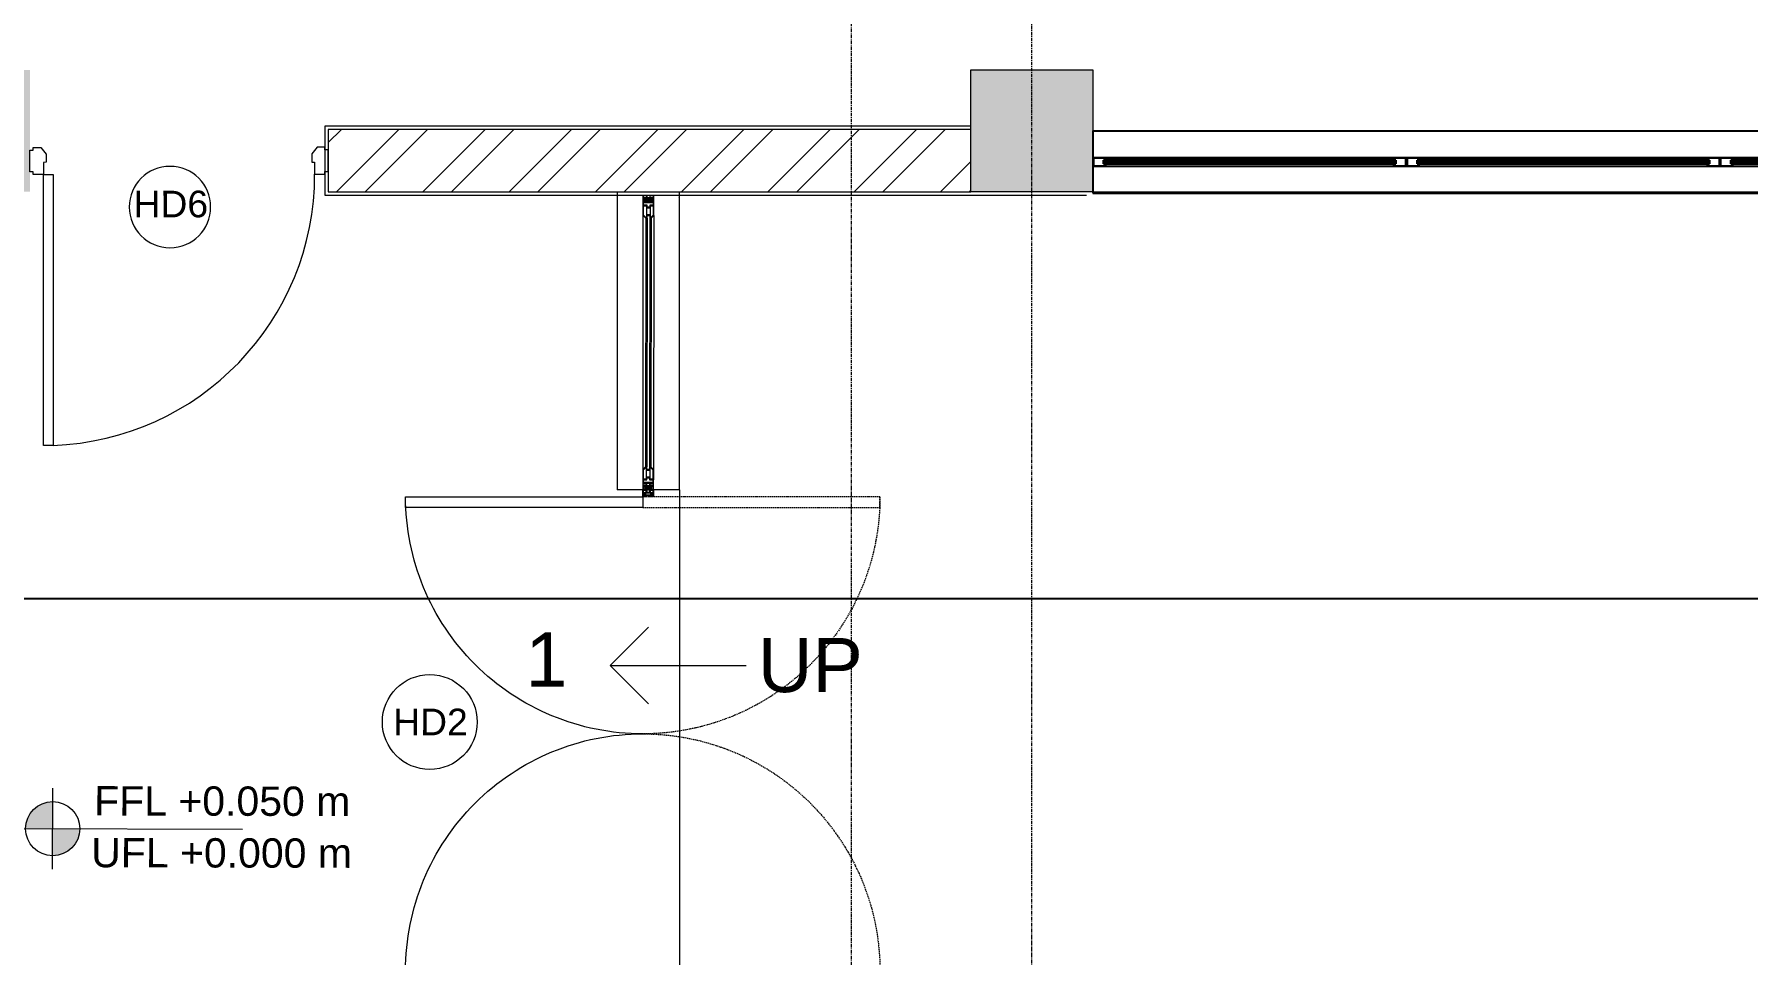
# Model space of a CAD drawing. Header units: millimetres. Extents: x 2659630 to 6742168, y -2425387 to -732288.
# Drawn here: x 3961496 to 3967816, y -1151967 to -1148571 of the extents above; entities that cross this region are included whole.
import ezdxf

# ---------------------------------------------------------------- set-up
doc = ezdxf.new("R2010")
doc.units = ezdxf.units.MM
doc.linetypes.add('Grid Line', pattern=[22.224999999999994, 12.7, -3.174999999999999, 3.174999999999999, -3.174999999999999])
doc.linetypes.add('Hidden', pattern=[7.143750000000001, 4.7625, -2.38125])
for name, color, linetype, lineweight in [('A-ANNO-DIMS', 211, 'Continuous', 9), ('A-DETL-THIN', 151, 'Continuous', 18), ('A-DOOR', 31, 'Continuous', 18), ('A-DOOR-FRAM', 31, 'Continuous', 18), ('A-DOOR-IDEN', 31, 'Continuous', 9), ('A-ELEV-05', 233, 'Continuous', 0), ('A-FLOR', 192, 'Continuous', 18), ('A-hatch', 253, 'Continuous', 0), ('A-PLASTER', 50, 'Continuous', 0), ('A-RCC', 2, 'Continuous', 0), ('A-WALL', 113, 'Continuous', 9), ('A-WALL-PATT', 111, 'Continuous', 0), ('G-ANNO-DIMS', 111, 'Continuous', 9), ('G-ANNO-TEXT', 231, 'Continuous', 9), ('S-GRID', 1, 'Continuous', 9)]:
    doc.layers.add(name, color=color, linetype=linetype, lineweight=lineweight)
doc.layers.add('A-LINE 08', color=8, linetype='Continuous')
doc.layers.get('A-ANNO-DIMS').off()
doc.styles.add('Arial_1', font='arial.ttf', dxfattribs={"height": 98.35329341317356})
doc.styles.add('Arial_5', font='arial.ttf', dxfattribs={"height": 108.188622754491})
doc.styles.add('Arial_6', font='arial.ttf', dxfattribs={"height": 122.941616766467})

# ---------------------------------------------------------------- blocks, each defined once
blk = doc.blocks.new('*U2008')
at = {"layer": 'A-LINE 08'}
for p, q in [((0, 229.9999610618979), (0, 0)), ((0, 229.9999610618979), (3470.007382813041, 229.9994560846972)), ((3470.007382813012, 229.9999999995198), (3470.007382813012, -0.0007294046226888895)), ((0, 131.6435506253474), (41.60887656036357, 131.6435418791516)), ((0, 131.6435506253474), (0, 98.3564493770682)), ((40.74712807373726, 129.5630982322764), (2.080443390732398, 129.5631063600304)), ((2.080443390732398, 129.5631063600304), (2.080437268392416, 100.436892767786)), ((47.85020611403161, 122.4600172058417), (40.74712807373726, 129.5630982322764)), ((41.60887656036357, 131.6435418791516), (49.9306501231913, 123.3217648178397)), ((41.60887656036357, 131.6435418791516), (1115.07993875863, 131.6434818388225)), ((1106.758161697318, 123.3217082759948), (1115.07993875863, 131.6434818388225)), ((1115.941686370643, 129.5630378296773), (1108.838605344194, 122.4599597893684)), ((1115.07993875863, 131.6434818388225), (1156.688815318994, 131.6434730926267)), ((1154.608371053633, 129.5630297019234), (1115.941686370643, 129.5630378296773)), ((1154.608364931279, 100.4368161096791), (1154.608371053633, 129.5630297019234)), ((1156.688815318994, 131.6434730926267), (1156.688815318979, 98.35637184434745)), ((1156.688815318979, 131.6433433591155), (1198.297691879343, 131.6433346129197)), ((1156.688815318979, 131.6433433591155), (1156.688815318979, 98.35624211085087)), ((1158.769258709712, 129.5628990937985), (1158.769252587372, 100.4366855015542)), ((1197.435943392702, 129.5628909660445), (1158.769258709712, 129.5628990937985)), ((1204.539021433011, 122.4598099396098), (1197.435943392702, 129.5628909660445)), ((1198.297691879343, 131.6433346129197), (1206.619465442156, 123.3215575515933)), ((1198.297691879343, 131.6433346129197), (2271.76875407761, 131.6432745725906)), ((2263.446977016283, 123.3215010097629), (2271.76875407761, 131.6432745725906)), ((2272.630501689622, 129.5628305634455), (2265.527420663173, 122.4597525231366)), ((2271.76875407761, 131.6432745725906), (2313.377630637959, 131.6432658263948)), ((2311.297186372612, 129.5628224356915), (2272.630501689622, 129.5628305634455)), ((2311.297180250258, 100.4366088434617), (2311.297186372612, 129.5628224356915)), ((2313.348099082243, 131.643550625362, -5.471866257017325e-08), (2354.956975642606, 131.643541879137, -5.471866257017325e-08)), ((2313.348099082243, 131.643550625362, -5.471866257017325e-08), (2313.348099082243, 98.35644937708275, -5.471866257017325e-08)), ((2313.377630637959, 131.6432658263948), (2313.377630637959, 98.35616457810102)), ((2354.095227155951, 129.5630982322618, -5.471866257017325e-08), (2315.42854247299, 129.5631063600304, -5.471866257017325e-08)), ((2315.42854247299, 129.5631063600304, -5.471866257017325e-08), (2315.42853635065, 100.436892767786, -5.471866257017325e-08)), ((2361.198305196274, 122.4600172058272, -5.471866257017325e-08), (2354.095227155951, 129.5630982322618, -5.471866257017325e-08)), ((2354.956975642606, 131.643541879137, -5.471866257017325e-08), (2363.278749205434, 123.3217648178397, -5.471866257017325e-08)), ((2354.956975642606, 131.643541879137, -5.471866257017325e-08), (3428.428037840858, 131.6434818388225, -5.471866257017325e-08)), ((3420.106260779561, 123.3217082759948, -5.471949267789364e-08), (3428.428037840858, 131.6434818388225, -5.471949267789364e-08)), ((3429.2897854529, 129.5630378296919, -5.471949267789364e-08), (3422.186704426436, 122.4599597893684, -5.471949267789364e-08)), ((3428.428037840858, 131.6434818388225, -5.471949267789364e-08), (3470.036914401207, 131.6434730926267, -5.471949267789364e-08)), ((3467.956470135847, 129.5630297019234, -5.471949267789364e-08), (3429.2897854529, 129.5630378296919, -5.471949267789364e-08)), ((3467.956464013536, 100.4368161096791, -5.471949267789364e-08), (3467.956470135847, 129.5630297019234, -5.471949267789364e-08)), ((3470.036914401207, 131.6434730926267, -5.471949267789364e-08), (3470.036914401237, 98.3563718443329, -5.471949267789364e-08)), ((41.60886956339527, 98.35644063087238), (-6.996953743509948e-06, 98.35644937708275)), ((2.080437268392416, 100.436892767786), (40.74712195138272, 100.4368846400466)), ((39.52842792193405, 108.7586602082738), (39.52843054578989, 121.2413231763639)), ((39.52843054578989, 121.2413231763639), (47.85020585785969, 121.2413214271364)), ((47.85020323400386, 108.7586584590172), (39.52842792193405, 108.7586602082738)), ((40.74712195138272, 100.4368846400466), (47.85020297783194, 107.539962680341)), ((41.60887393649318, 119.1608789110323), (1115.07993613476, 119.1608188707178)), ((41.60887218726566, 110.8391035989771), (41.60887393649318, 119.1608789110323)), ((49.93064924857754, 119.1608771617903), (41.60887393649318, 119.1608789110323)), ((41.60887393649318, 119.1608789110323), (41.60887218726566, 110.8391035989771)), ((1115.079934385532, 110.8390435586625), (41.60887218726566, 110.8391035989771)), ((41.60887218726566, 110.8391035989771), (49.93064749933546, 110.839101849735)), ((49.93064662470715, 106.6782141937147), (41.60886956339527, 98.35644063087238)), ((1115.079931761662, 98.35638059055782), (41.60886956339527, 98.35644063087238)), ((47.85020297783194, 107.539962680341), (47.85020323400386, 108.7586584590172)), ((47.85020585785969, 121.2413214271364), (47.85020611403161, 122.4600172058417)), ((49.9306501231913, 123.3217648178397), (49.93064924857754, 119.1608771617903)), ((1106.758161697318, 123.3217082759948), (49.9306501231913, 123.3217648178397)), ((49.93064749933546, 110.839101849735), (49.93064662470715, 106.6782141937147)), ((1106.758158198834, 106.6781576518697), (49.93064662470715, 106.6782141937147)), ((1106.75816082269, 119.1608206199453), (1106.758161697318, 123.3217082759948)), ((1115.07993613476, 119.1608188707178), (1106.75816082269, 119.1608206199453)), ((1106.758158198834, 106.6781576518697), (1106.758159073463, 110.8390453079046)), ((1106.758159073463, 110.8390453079046), (1115.079934385532, 110.8390435586625)), ((1115.079931761662, 98.35638059055782), (1106.758158198834, 106.6781576518697)), ((1117.160377776236, 108.7585992933309), (1108.838602464166, 108.758601042573)), ((1108.838602464166, 108.758601042573), (1108.838602207994, 107.5399052638822)), ((1108.838602207994, 107.5399052638822), (1115.941680248288, 100.436824237433)), ((1108.838605344194, 122.4599597893684), (1108.838605088022, 121.2412640106777)), ((1108.838605088022, 121.2412640106777), (1117.160380400077, 121.2412622614356)), ((1115.07993613476, 119.1608188707178), (1115.079934385532, 110.8390435586625)), ((1115.079934385532, 110.8390435586625), (1115.07993613476, 119.1608188707178)), ((1156.688808322011, 98.35637184434745), (1115.079931761662, 98.35638059055782)), ((1115.941680248288, 100.436824237433), (1154.608364931279, 100.4368161096791)), ((1117.160380400077, 121.2412622614356), (1117.160377776236, 108.7585992933309)), ((1198.297684882375, 98.3562333646405), (1156.688808322026, 98.35624211085087)), ((1158.769252587372, 100.4366855015542), (1197.435937270362, 100.4366773738002)), ((1196.217243240913, 108.7584529420274), (1196.217245864769, 121.2411159101466)), ((1204.539018552983, 108.7584511927998), (1196.217243240913, 108.7584529420274)), ((1196.217245864769, 121.2411159101466), (1204.539021176839, 121.24111416089)), ((1197.435937270362, 100.4366773738002), (1204.539018296811, 107.5397554141091)), ((1206.619461943686, 106.6780069274682), (1198.297684882375, 98.3562333646405)), ((2271.768747080627, 98.35617332431138), (1198.297684882375, 98.3562333646405)), ((1198.297689255473, 119.1606716448005), (2271.768751453739, 119.1606116044859)), ((1198.297687506245, 110.8388963327452), (1198.297689255473, 119.1606716448005)), ((1206.619464567557, 119.1606698955584), (1198.297689255473, 119.1606716448005)), ((1198.297689255473, 119.1606716448005), (1198.297687506245, 110.8388963327452)), ((2271.768749704497, 110.8388362924306), (1198.297687506245, 110.8388963327452)), ((1198.297687506245, 110.8388963327452), (1206.6194628183, 110.8388945835177)), ((1204.539021176839, 121.24111416089), (1204.539021433011, 122.4598099396098)), ((1204.539018296811, 107.5397554141091), (1204.539018552983, 108.7584511927998)), ((1206.619465442156, 123.3215575515933), (1206.619464567557, 119.1606698955584)), ((1206.6194628183, 110.8388945835177), (1206.619461943686, 106.6780069274682)), ((2263.446973517814, 106.6779503856378), (1206.619461943686, 106.6780069274682)), ((2263.446977016283, 123.3215010097629), (1206.619465442156, 123.3215575515933)), ((2263.446973517814, 106.6779503856378), (2263.446974392427, 110.8388380416727)), ((2263.446974392427, 110.8388380416727), (2271.768749704497, 110.8388362924306)), ((2271.768747080627, 98.35617332431138), (2263.446973517814, 106.6779503856378)), ((2263.446976141669, 119.160613353728), (2263.446977016283, 123.3215010097629)), ((2271.768751453739, 119.1606116044859), (2263.446976141669, 119.160613353728)), ((2265.527420663173, 122.4597525231366), (2265.527420407001, 121.2410567444458)), ((2265.527420407001, 121.2410567444458), (2273.849195719056, 121.2410549952037)), ((2273.8491930952, 108.7583920270845), (2265.527417783145, 108.7583937763411)), ((2265.527417783145, 108.7583937763411), (2265.527417526973, 107.5396979976358)), ((2265.527417526973, 107.5396979976358), (2272.630495567282, 100.4366169712011)), ((2271.768751453739, 119.1606116044859), (2271.768749704497, 110.8388362924306)), ((2271.768749704497, 110.8388362924306), (2271.768751453739, 119.1606116044859)), ((2313.37762364099, 98.35616457811557), (2271.768747080627, 98.35617332431138)), ((2272.630495567282, 100.4366169712011), (2311.297180250258, 100.4366088434617)), ((2273.849195719056, 121.2410549952037), (2273.8491930952, 108.7583920270845)), ((2354.956968645653, 98.35644063087238, -5.471866257017325e-08), (2313.348092085274, 98.35644937708275, -5.471866257017325e-08)), ((2315.42853635065, 100.436892767786, -5.471866257017325e-08), (2354.095221033625, 100.4368846400321, -5.471866257017325e-08)), ((2352.876527004162, 108.7586602082592, -5.471866257017325e-08), (2352.876529628033, 121.2413231763785, -5.471866257017325e-08)), ((2352.876529628033, 121.2413231763785, -5.471866257017325e-08), (2361.198304940102, 121.2413214271219, -5.471866257017325e-08)), ((2361.198302316232, 108.7586584590317, -5.471866257017325e-08), (2352.876527004162, 108.7586602082592, -5.471866257017325e-08)), ((2354.095221033625, 100.4368846400321, -5.471866257017325e-08), (2361.198302060075, 107.539962680341, -5.471866257017325e-08)), ((2354.95697301875, 119.1608789110323, -5.471866257017325e-08), (3428.428035216974, 119.1608188707323, -5.471866257017325e-08)), ((2354.956971269508, 110.8391035989771, -5.471866257017325e-08), (2354.95697301875, 119.1608789110323, -5.471866257017325e-08)), ((2363.278748330806, 119.1608771617903, -5.471866257017325e-08), (2354.95697301875, 119.1608789110323, -5.471866257017325e-08)), ((2354.95697301875, 119.1608789110323, -5.471866257017325e-08), (2354.956971269508, 110.8391035989771, -5.471866257017325e-08)), ((3428.428033467775, 110.8390435586625, -5.471949267789364e-08), (2354.956971269508, 110.8391035989771, -5.471949267789364e-08)), ((2354.956971269508, 110.8391035989771, -5.471866257017325e-08), (2363.278746581564, 110.8391018497496, -5.471866257017325e-08)), ((2363.27874570695, 106.6782141937001, -5.471866257017325e-08), (2354.956968645653, 98.35644063087238, -5.471866257017325e-08)), ((3428.42803084389, 98.35638059054327, -5.471949267789364e-08), (2354.956968645653, 98.35644063087238, -5.471949267789364e-08)), ((2361.198304940102, 121.2413214271219, -5.471866257017325e-08), (2361.198305196274, 122.4600172058272, -5.471866257017325e-08)), ((2361.198302060075, 107.539962680341, -5.471866257017325e-08), (2361.198302316232, 108.7586584590317, -5.471866257017325e-08)), ((2363.278749205434, 123.3217648178397, -5.471866257017325e-08), (2363.278748330806, 119.1608771617903, -5.471866257017325e-08)), ((3420.106260779561, 123.3217082759948, -5.471949267789364e-08), (2363.278749205434, 123.3217648178397, -5.471949267789364e-08)), ((2363.278746581564, 110.8391018497496, -5.471866257017325e-08), (2363.27874570695, 106.6782141937001, -5.471866257017325e-08)), ((3420.106257281077, 106.6781576518697, -5.471949267789364e-08), (2363.27874570695, 106.6782141937001, -5.471949267789364e-08)), ((3420.106259904933, 119.1608206199598, -5.471949267789364e-08), (3420.106260779561, 123.3217082759948, -5.471949267789364e-08)), ((3428.428035216974, 119.1608188707178, -5.471949267789364e-08), (3420.106259904933, 119.1608206199598, -5.471949267789364e-08)), ((3420.106257281077, 106.6781576518697, -5.471949267789364e-08), (3420.106258155705, 110.8390453079046, -5.471949267789364e-08)), ((3420.106258155705, 110.8390453079046, -5.471949267789364e-08), (3428.428033467775, 110.8390435586625, -5.471949267789364e-08)), ((3428.42803084389, 98.35638059054327, -5.471949267789364e-08), (3420.106257281077, 106.6781576518697, -5.471949267789364e-08)), ((3422.186704426436, 122.4599597893684, -5.471949267789364e-08), (3422.186704170264, 121.2412640106777, -5.471949267789364e-08)), ((3422.186704170264, 121.2412640106777, -5.471949267789364e-08), (3430.508479482305, 121.2412622614356, -5.471949267789364e-08)), ((3430.508476858478, 108.7585992933309, -5.471949267789364e-08), (3422.186701546409, 108.7586010425584, -5.471949267789364e-08)), ((3422.186701546409, 108.7586010425584, -5.471949267789364e-08), (3422.186701290237, 107.5399052638677, -5.471949267789364e-08)), ((3422.186701290237, 107.5399052638677, -5.471949267789364e-08), (3429.289779330531, 100.436824237433, -5.471949267789364e-08)), ((3428.428035216974, 119.1608188707323, -5.471949267789364e-08), (3428.428033467775, 110.8390435586625, -5.471949267789364e-08)), ((3428.428033467775, 110.8390435586625, -5.471949267789364e-08), (3428.428035216974, 119.1608188707178, -5.471949267789364e-08)), ((3470.036907404268, 98.35637184434745, -5.471949267789364e-08), (3428.42803084389, 98.35638059054327, -5.471949267789364e-08)), ((3429.289779330531, 100.436824237433, -5.471949267789364e-08), (3467.956464013536, 100.4368161096791, -5.471949267789364e-08)), ((3430.508479482305, 121.2412622614356, -5.471949267789364e-08), (3430.508476858478, 108.7585992933309, -5.471949267789364e-08)), ((0, 0), (3470.007382813012, -0.0007294046226888895))]:
    blk.add_line(p, q, dxfattribs=at)
blk = doc.blocks.new('Spot Elevations - M_Spot Elevation - Target Filled-23738-GROUND FLOOR PLAN-01')
at = {"layer": 'G-ANNO-DIMS'}
h = blk.add_hatch(color=256, dxfattribs=at)
edge = h.paths.add_edge_path(flags=0)
edge.add_line((0, 0), (-1.999999999999998, 0))
edge.add_arc((0, 0), 1.999999999999994, 90.00000000000023, 180.0000000000001, ccw=False)
edge.add_line((0, 1.999999999999998), (0, 0))
h = blk.add_hatch(color=256, dxfattribs=at)
edge = h.paths.add_edge_path(flags=0)
edge.add_line((0, 0), (2.000000000000003, 0))
edge.add_arc((0, 0), 1.999999999999992, 269.9999999999993, 360, ccw=False)
edge.add_line((0, -2), (0, 0))
for p, q in [((0, -3), (0, 3)), ((-2.999999999999997, 0), (14, 0))]:
    blk.add_line(p, q, dxfattribs=at)
blk.add_circle((0, 0), 2.000000000000001, dxfattribs=at)
blk = doc.blocks.new('M_Door Tag_Mahindra_2_0mm_2 - M_Door Tag_Mahindra 2-3264029-GROUND FLOOR PLAN-01')
at = {"layer": 'A-DOOR-IDEN'}
blk.add_circle((0, 0), 3.500000000000003, dxfattribs=at)
blk = doc.blocks.new('DOOR-DW5-4000X2500-PLN')
at = {"layer": 'A-DOOR'}
for p, q in [((0.01863343481090851, 3962.966979749006), (40.01862848890596, 3962.986871354602)), ((0.04349794183508493, 3912.966985931504), (0.01863343481090851, 3962.966979749006)), ((37.51987202334567, 3960.485628438386), (2.519876351085259, 3960.468223283475)), ((2.519876351085259, 3960.468223283475), (2.524849252455169, 3950.468224520038)), ((2.524849252455169, 3950.468224520038), (15.02484770683805, 3950.474440646707)), ((12.52609124133596, 3947.973197730491), (2.526092477812199, 3947.968224829092)), ((2.526092477812199, 3947.968224829092), (2.54298267190461, 3914.003762934706)), ((12.52982091740705, 3940.473198657855), (12.52609124133596, 3947.973197730491)), ((27.52981906267814, 3940.480658009968), (12.52982091740705, 3940.473198657855)), ((12.54225317086093, 3915.473201749119), (12.52982091740705, 3940.473198657855)), ((15.02484770683805, 3950.474440646707), (15.02857738290913, 3942.974441574072)), ((15.02857738290913, 3942.974441574072), (25.02857614640379, 3942.979414475412)), ((25.02484647036181, 3950.479413548048), (37.52484492477379, 3950.485629674862)), ((25.02857614640379, 3942.979414475412), (25.02484647036181, 3950.479413548048)), ((37.52608815010171, 3947.985629984032), (27.52608938657795, 3947.980657082575)), ((27.52608938657795, 3947.980657082575), (27.52981906267814, 3940.480658009968)), ((27.52981906267814, 3940.480658009968), (27.54225131613202, 3915.480661101174)), ((37.52484492477379, 3950.485629674862), (37.51987202334567, 3960.485628438386)), ((37.54297834422323, 3914.021168089617), (37.52608815010171, 3947.985629984032)), ((40.01862848890596, 3962.986871354602), (40.04349299587193, 3912.986877537041)), ((10.04846960675786, 3902.971960069321), (0.04349794183508493, 3912.966985931504)), ((0.04349794183508493, 3912.966985931504), (0.7342215431854129, 2937.011693675013)), ((2.54298267190461, 3914.003762934706), (11.0827601593046, 3905.472474720998)), ((15.04846898850519, 3902.974446520093), (10.04846960675786, 3902.971960069321)), ((10.04846960675786, 3902.971960069321), (10.71035929460777, 2984.998734249733)), ((11.0827601593046, 3905.472474720998), (12.54722607225995, 3905.473202985566)), ((12.54225317086093, 3915.473201749061), (27.54225131613202, 3915.480661101174)), ((12.54722607225995, 3905.473202985566), (12.54225317086093, 3915.473201749061)), ((25.04349485060084, 3912.979418184957), (15.04349608707707, 3912.974445283558)), ((15.04349608707707, 3912.974445283558), (15.04846898850519, 3902.974446520093)), ((15.04846898850519, 3902.974446520093), (15.71034928923473, 2985.020097272209)), ((25.04846775199985, 3902.979419421434), (25.04349485060084, 3912.979418184957)), ((30.04846713377628, 3902.981905872119), (25.04846775199985, 3902.979419421434)), ((25.04846775199985, 3902.979419421434), (25.71034805275849, 2985.025070173608)), ((27.54225131613202, 3915.480661101174), (27.54722421753104, 3905.48066233765)), ((27.54722421753104, 3905.48066233765), (29.01169013051549, 3905.481390602217)), ((29.01169013051549, 3905.481390602217), (37.54297834422323, 3914.021168089617)), ((40.04349299587193, 3912.986877537041), (30.04846713377628, 3902.981905872119)), ((30.04846713377628, 3902.981905872119), (30.71034743447672, 2985.027556624351)), ((40.04349299587193, 3912.986877537041), (40.73421659722226, 2937.031585280609)), ((0.7342006171529647, 2975.012648543663), (10.72922647930682, 2985.017620208702)), ((0.7590651241480373, 2925.012654726219), (0.7342006171529647, 2975.012648543663)), ((11.76600348259672, 2982.518135478575), (3.234715268888976, 2973.978357991175)), ((3.234715268888976, 2973.978357991175), (3.251605462981388, 2940.013896096789)), ((10.72922647930682, 2985.017620208702), (15.71034928923473, 2985.020097272209)), ((13.23046939552296, 2982.518863743113), (11.76600348259672, 2982.518135478575)), ((13.23544229692197, 2972.518864979647), (13.23046939552296, 2982.518863743113)), ((28.23544044225127, 2972.52632433176), (13.23544229692197, 2972.518864979647)), ((13.24787455046317, 2947.518868070823), (13.23544229692197, 2972.518864979647)), ((15.72922586105415, 2985.020106659329), (15.73419876248227, 2975.020107895834)), ((15.73419876248227, 2975.020107895834), (25.73419752597692, 2975.025080797292)), ((25.71034805275849, 2985.025070173608), (30.72922400635434, 2985.0275660115)), ((25.73419752597692, 2975.025080797292), (25.72922462457791, 2985.025079560786)), ((29.69493345380761, 2982.527051359823), (28.23046754079405, 2982.526323095226)), ((28.23046754079405, 2982.526323095226), (28.23544044225127, 2972.52632433176)), ((28.23544044225127, 2972.52632433176), (28.24787269573426, 2947.526327422966)), ((38.2347109412076, 2973.995763146057), (29.69493345380761, 2982.527051359823)), ((30.72922400635434, 2985.0275660115), (40.73419567127712, 2975.032540149376)), ((38.25160113530001, 2940.031301251671), (38.2347109412076, 2973.995763146057)), ((40.73419567127712, 2975.032540149376), (40.75906017824309, 2925.032546331757)), ((40.75906017824309, 2925.032546331757), (0.7590651241480373, 2925.012654726219)), ((0.7590651241480373, 2925.012654726219), (15.75906326944823, 2925.020114078332)), ((0.7714973776310217, 2900.012657817279), (0.7590651241480373, 2925.012654726219)), ((13.76005809698836, 2923.019119745295), (2.760059457097668, 2923.013649553759)), ((2.760059457097668, 2923.013649553759), (2.764037778222701, 2915.013650542998)), ((2.764037778222701, 2915.013650542998), (13.76403641808429, 2915.019120734592)), ((4.266881470772205, 2909.295647185092), (2.766881656250916, 2909.294901249814)), ((2.766881656250916, 2909.294901249814), (2.770253904978745, 2902.513652088324)), ((3.251605462981388, 2940.013896096789), (13.25160422647605, 2940.018868998188)), ((15.75284714269219, 2937.520112532657), (3.252848688309314, 2937.513896405959)), ((3.252848688309314, 2937.513896405959), (3.257821589708328, 2927.513897642406)), ((3.257821589708328, 2927.513897642406), (38.25781726199784, 2927.531302797288)), ((4.266486445238115, 2910.090003338817), (4.266881470772205, 2909.295647185092)), ((8.765860189916566, 2911.350458004279), (6.647334206296364, 2911.349404482084)), ((8.770253163093003, 2902.516635829146), (8.765860189916566, 2911.350458004279)), ((30.76502889642143, 2913.027574914042), (10.7650313693739, 2913.017629111244)), ((10.7650313693739, 2913.017629111244), (10.76801511022495, 2907.017629853188)), ((13.24787455046317, 2947.518868070823), (28.24787269573426, 2947.526327422966)), ((13.25160422647605, 2940.018868998188), (13.24787455046317, 2947.518868070823)), ((13.76403641808429, 2915.019120734592), (13.76005809698836, 2923.019119745295)), ((25.74911623020307, 2945.025084506749), (15.7491174666502, 2945.020111605292)), ((15.7491174666502, 2945.020111605292), (15.75284714269219, 2937.520112532657)), ((15.75906326944823, 2925.020114078332), (15.76403617084725, 2915.020115314866)), ((15.76403617084725, 2915.020115314866), (25.76403493434191, 2915.025088216207)), ((25.75284590621595, 2937.525085434114), (25.74911623020307, 2945.025084506749)), ((38.25284436059883, 2937.53130156087), (25.75284590621595, 2937.525085434114)), ((25.7590620330011, 2925.025086979673), (40.75906017821399, 2925.032546331757)), ((25.76403493434191, 2915.025088216207), (25.7590620330011, 2925.025086979673)), ((38.76005500581232, 2923.031551998836), (27.76005636595073, 2923.0260818073)), ((27.76005636595073, 2923.0260818073), (27.76403468704666, 2915.026082796481)), ((27.76403468704666, 2915.026082796481), (38.76403332693735, 2915.031552987959)), ((28.24787269573426, 2947.526327422966), (28.25160237177624, 2940.02632835033)), ((28.25160237177624, 2940.02632835033), (38.25160113530001, 2940.031301251671)), ((30.76801263724337, 2907.027575655986), (30.76502889642143, 2913.027574914042)), ((34.88438320593559, 2911.36344648985), (32.7658572223736, 2911.362392967654)), ((32.7658572223736, 2911.362392967654), (32.77025019555003, 2902.528570792754)), ((37.26687739038607, 2909.3120577597), (37.26648236485198, 2910.106413913483)), ((38.76687720490736, 2909.312803694862), (37.26687739038607, 2909.3120577597)), ((38.25781726199784, 2927.531302797288), (38.25284436059883, 2937.53130156087)), ((38.76403332693735, 2915.031552987959), (38.76005500581232, 2923.031551998836)), ((38.7702494536934, 2902.531554533576), (38.76687720490736, 2909.312803694862)), ((40.75906017821399, 2925.032546331757), (40.77149243175518, 2900.032549422933)), ((15.77149552296032, 2900.020117169421), (0.7714973776310217, 2900.012657817279)), ((0.7843910321244039, 2900.012657817279), (0.7719587786414195, 2875.012660908425)), ((0.7719587786414195, 2875.012660908425), (15.77195692394162, 2875.005201556283)), ((2.770253904978745, 2902.513652088324), (8.770253163093003, 2902.516635829146)), ((2.773201756703202, 2877.511666018865), (2.776574005460134, 2884.292915180413)), ((8.77320101481746, 2877.508682278014), (2.773201756703202, 2877.511666018865)), ((2.776574005460134, 2884.292915180413), (4.276573819981422, 2884.292169245222)), ((2.779417883430142, 2890.011664473539), (2.783396204555174, 2898.011663484358)), ((13.77941652332083, 2890.006194281945), (2.779417883430142, 2890.011664473539)), ((2.783396204555174, 2898.011663484358), (13.78339484438766, 2898.006193292822)), ((4.276573819981422, 2884.292169245222), (4.276968845486408, 2885.086525398947)), ((6.659068004431901, 2886.343557975371), (8.777593988023, 2886.342504453147)), ((8.777593988023, 2886.342504453147), (8.77320101481746, 2877.508682278014)), ((10.76801511022495, 2907.017629853188), (30.76801263724337, 2907.027575655986)), ((30.76900721751736, 2905.027575903223), (10.76900969046983, 2905.017630100425)), ((10.76900969046983, 2905.017630100425), (10.77025291585596, 2902.517630409537)), ((10.77025291585596, 2902.517630409537), (15.77025229757419, 2902.520116860251)), ((10.77320076752221, 2877.507687697856), (10.77444399287924, 2880.007687388745)), ((15.77320014929865, 2877.505201247201), (10.77320076752221, 2877.507687697856)), ((10.77444399287924, 2880.007687388745), (30.77444151992677, 2879.997741585947)), ((10.77543857318233, 2882.007687141479), (10.77842231400427, 2888.007686399593)), ((30.77543610020075, 2881.99774133868), (10.77543857318233, 2882.007687141479)), ((10.77842231400427, 2888.007686399593), (30.7784198410518, 2887.997740596795)), ((13.78339484438766, 2898.006193292822), (13.77941652332083, 2890.006194281945)), ((15.77025229757419, 2902.520116860251), (15.77149552296032, 2900.020117169421)), ((15.77195692394162, 2875.005201556283), (15.77320014929865, 2877.505201247201)), ((15.77941627602559, 2890.005199701729), (15.7843891774537, 2900.005198465224)), ((25.77941503954935, 2890.00022680033), (15.77941627602559, 2890.005199701729)), ((25.77025106112706, 2902.52508976165), (30.77025044284528, 2902.527576212393)), ((25.77149428642588, 2900.025090070878), (25.77025106112706, 2902.52508976165)), ((40.77149243175518, 2900.032549422933), (25.77149428642588, 2900.025090070878)), ((25.77319891282241, 2877.500228345802), (25.77195568746538, 2875.000228654942)), ((25.77195568746538, 2875.000228654942), (40.77195383273647, 2874.992769302888)), ((30.77319829456974, 2877.497741895117), (25.77319891282241, 2877.500228345802)), ((25.78438794094836, 2900.000225563766), (25.77941503954935, 2890.00022680033)), ((27.7794147922541, 2889.999232220027), (27.78339311340824, 2897.999231230846)), ((38.77941343211569, 2889.993762028491), (27.7794147922541, 2889.999232220027)), ((27.78339311340824, 2897.999231230846), (38.78339175324072, 2897.99376103931)), ((30.77025044284528, 2902.527576212393), (30.76900721751736, 2905.027575903223)), ((30.77444151992677, 2879.997741585947), (30.77319829456974, 2877.497741895117)), ((30.7784198410518, 2887.997740596795), (30.77543610020075, 2881.99774133868)), ((32.77025019555003, 2902.528570792754), (38.7702494536934, 2902.531554533576)), ((32.77319804727449, 2877.496747314843), (32.77759102048003, 2886.330569489801)), ((38.77319730538875, 2877.493763573992), (32.77319804727449, 2877.496747314843)), ((32.77759102048003, 2886.330569489801), (34.89611700407113, 2886.329515967576)), ((37.27696476512938, 2885.07011482431), (37.27656973959529, 2884.275758670527)), ((37.27656973959529, 2884.275758670527), (38.77656955414568, 2884.275012735336)), ((38.77656955414568, 2884.275012735336), (38.77319730538875, 2877.493763573992)), ((38.78339175324072, 2897.99376103931), (38.77941343211569, 2889.993762028491)), ((40.77195383273647, 2874.992769302888), (40.78438608624856, 2899.992766211682))]:
    blk.add_line(p, q, dxfattribs=at)
at = {"layer": 'A-DOOR', "linetype": 'Hidden'}
blk.add_lwpolyline([(40.90822099908837, 2835.389090599318), (-834.0718692384544, 2835.389090599318), (-834.0718692384544, 2874.992746867822), (40.90822099908837, 2874.992746867822)], close=True, dxfattribs=at)
at = {"layer": 'A-DOOR'}
blk.add_lwpolyline([(40.81706850786577, 2835.389090599318), (915.7971587454085, 2835.389090599318), (915.7971587454085, 2874.992746867822), (40.81706850786577, 2874.992746867822)], close=True, dxfattribs=at)
for centre, radius, start, end in [((4.765523385169217, 2912.026743417548), 1.999999999999995, 340.2041684219279, 255.5509804422839), ((36.76551942844526, 2912.042656702019), 1.999999999999994, 284.5060048131287, 199.852816831774), ((4.777931781864027, 2887.02276818754), 2.000000000000063, 340.1471831666576, 255.4939951868713), ((36.77792782516917, 2887.006854903069), 1.99999999999998, 284.4490195577161, 199.7958315765032), ((40.81706850786577, 2874.992746867822), 874.9800902375381, 269.997015564182, 0), ((40.81706850786577, 1125.032568766735), 874.9800902375381, 0, 90.002984435818)]:
    blk.add_arc(centre, radius, start, end, dxfattribs=at)
at = {"layer": 'A-DOOR', "linetype": 'Hidden'}
for centre, start, end in [((40.90822099908837, 2874.992746867822), 180, 270.002984435818), ((40.90822099908837, 1125.032568766735), 89.99701556418204, 180)]:
    blk.add_arc(centre, 874.9800902375381, start, end, dxfattribs=at)
at = {"layer": 'A-DOOR-FRAM'}
for p, q in [((0.01863343481090851, 3962.96697974889), (0.006201181269716471, 3987.966976657859)), ((13.00719415411004, 3985.973441676848), (2.007195514248451, 3985.96797148537)), ((2.007195514248451, 3985.96797148537), (2.011173835373484, 3977.967972474551)), ((13.01117247523507, 3977.973442666029), (13.00719415411004, 3985.973441676848)), ((15.00619932656991, 3987.974436009943), (15.01117222796893, 3977.97443724639)), ((25.01117099149269, 3977.979410147789), (25.00619809012278, 3987.979408911284)), ((38.0071910629631, 3985.985873930418), (27.00719242307241, 3985.980403738911)), ((27.00719242307241, 3985.980403738911), (27.01117074419744, 3977.980404728063)), ((38.01116938405903, 3977.985874919599), (38.0071910629631, 3985.985873930418)), ((40.00619623536477, 3987.986868263339), (40.01862848887686, 3962.986871354544)), ((15.018631580082, 3962.974439100944), (0.01863343481090851, 3962.96697974889)), ((2.011173835373484, 3977.967972474551), (13.01117247523507, 3977.973442666029)), ((3.514017527922988, 3972.249969116703), (2.014017713372596, 3972.249223181396)), ((3.514017527922988, 3972.249969116703), (2.014017713372596, 3972.249223181396)), ((2.014017713372596, 3972.249223181396), (2.017389962129528, 3965.467974019877)), ((2.017389962129528, 3965.467974019877), (8.017389220243786, 3965.470957760786)), ((3.513622502388898, 3973.04432527037), (3.514017527922988, 3972.249969116703)), ((3.513622502388898, 3973.04432527037), (3.514017527922988, 3972.249969116703)), ((3.514017527922988, 3972.249969116703), (3.51738977667992, 3965.468719955155)), ((8.012996247038245, 3974.304779935919), (5.894470263418043, 3974.303726413636)), ((5.894470263418043, 3974.303726413636), (5.898863236623583, 3965.469904238504)), ((8.017389220243786, 3965.470957760786), (8.012996247038245, 3974.304779935919)), ((30.012164953514, 3975.981896845653), (10.01216742652468, 3975.971951042855)), ((10.01216742652468, 3975.971951042855), (10.01515116737573, 3969.971951784741)), ((10.01515116737573, 3969.971951784741), (30.01514869439416, 3969.981897587539)), ((30.01614327466814, 3967.981897834776), (10.01614574762061, 3967.971952031978)), ((10.01614574762061, 3967.971952031978), (10.01738897297764, 3965.471952341177)), ((10.01738897297764, 3965.471952341177), (15.01738835472497, 3965.474438791804)), ((15.01117222796893, 3977.97443724639), (25.01117099149269, 3977.979410147789)), ((15.01738835472497, 3965.474438791804), (15.018631580082, 3962.974439100944)), ((25.01738711824873, 3965.479411693261), (30.01738649999606, 3965.481898143975)), ((25.01863034357666, 3962.97941200246), (25.01738711824873, 3965.479411693261)), ((40.01862848887686, 3962.986871354544), (25.01863034357666, 3962.97941200246)), ((27.01117074419744, 3977.980404728063), (38.01116938405903, 3977.985874919599)), ((30.01514869439416, 3969.981897587539), (30.012164953514, 3975.981896845653)), ((30.01738649999606, 3965.481898143975), (30.01614327466814, 3967.981897834776)), ((34.13151926308637, 3974.317768421432), (32.01299327949528, 3974.316714899207)), ((32.01299327949528, 3974.316714899207), (32.01738625270082, 3965.482892724249)), ((32.01738625270082, 3965.482892724249), (38.01738551084418, 3965.4858764651)), ((34.13151926308637, 3974.317768421432), (34.13591223632102, 3965.483946246532)), ((36.51401344750775, 3972.266379691282), (36.51361842200276, 3973.060735845007)), ((36.51361842200276, 3973.060735845007), (36.51401344750775, 3972.266379691282)), ((38.01401326205814, 3972.267125626473), (36.51401344750775, 3972.266379691282)), ((38.01401326205814, 3972.267125626473), (36.51401344750775, 3972.266379691282)), ((36.51401344750775, 3972.266379691282), (36.51738569629379, 3965.48513052988)), ((38.01738551084418, 3965.4858764651), (38.01401326205814, 3972.267125626473))]:
    blk.add_line(p, q, dxfattribs=at)
for centre, radius, start, end in [((4.01265944232, 3974.981065349129), 2.000000000000116, 340.2041684219279, 255.5509804422839), ((36.01265548559604, 3974.996978633601), 2.000000000000063, 284.5060048131287, 199.852816831774)]:
    blk.add_arc(centre, radius, start, end, dxfattribs=at)
blk = doc.blocks.new('A$C73F500AF')
at = {"layer": 'A-DOOR'}
blk.add_lwpolyline([(50.15901658905204, 999.970880633191), (85.15905825473601, 999.9691937353637), (85.15905825473601, 0.0002712921123020351), (50.15901658905204, 0.0002712921123020351)], close=True, dxfattribs=at)
blk.add_arc((50.15901658902294, 999.970880633191), 999.970609341071, 272.0058233010116, 0.06947343791211485, dxfattribs=at)
at = {"layer": 'A-DOOR-FRAM'}
for p, q in [((0.0005885949649382383, 1089.895965778676), (12.02445781667484, 1089.91394833292)), ((0.1838705940754153, 1009.896150420682), (0.0005885949649382383, 1089.895965778676)), ((12.00950211996678, 1099.913937149278), (40.00947080575861, 1099.955813100009)), ((12.02445781667484, 1089.91394833292), (12.00950211996678, 1099.913937149278)), ((40.00947080575861, 1099.955813100009), (60.04683768018731, 1074.985752452514)), ((60.04683768018731, 1074.985752452514), (60.09170477028238, 1044.985786003468)), ((1059.821951237798, 1101.213773387281), (1039.899208436691, 1076.152162918675)), ((1039.899208436691, 1076.152162918675), (1039.991802758974, 1046.152305814147)), ((1087.821817868709, 1101.30019475476), (1059.821951237798, 1101.213773387281)), ((1087.852682642784, 1091.300242386584), (1087.821817868709, 1101.30019475476)), ((1099.876508039626, 1091.3373538288), (1087.852682642784, 1091.300242386584)), ((1100.059790038737, 1011.337538470834), (1099.876508039626, 1091.3373538288)), ((60.09170477028238, 1044.985786003468), (50.09171595392399, 1044.97083030676)), ((50.09171595392399, 1044.97083030676), (50.15901658905204, 999.970880633191)), ((1039.991802758974, 1046.152305814147), (1049.99175512715, 1046.183170588251)), ((1049.99175512715, 1046.183170588251), (1050.130646610574, 1001.183384931472)), ((1088.099600835558, 1011.300623441202), (1100.059790038737, 1011.337538470834)), ((1088.130465609633, 1001.300671073026), (1088.099600835558, 1011.300623441202)), ((12.14410339019378, 1009.914037802111), (0.1838705940754153, 1009.896150420682)), ((12.15905908690183, 999.9140489857527), (12.14410339019378, 1009.914037802111)), ((50.15901658905204, 999.970880633191), (12.15905908690183, 999.9140489857527)), ((1050.130646610574, 1001.183384931472), (1088.130465609633, 1001.300671073026))]:
    blk.add_line(p, q, dxfattribs=at)
blk = doc.blocks.new('M_Door Tag_Mahindra_2_0mm - M_Door Tag_Mahindra 2-1437518-GROUND FLOOR PLAN-01')
at = {"layer": 'A-DOOR-IDEN'}
blk.add_circle((0, 0), 3.000000000000002, dxfattribs=at)

msp = doc.modelspace()

# ---------------------------------------------------------------- hatches: boundary and pattern name
at = {"layer": 'A-hatch', "true_color": 0x939598}
h = msp.add_hatch(color=252, dxfattribs=at)
h.dxf.hatch_style = 1
h.paths.add_polyline_path([(3969295.602665364, -1144987.59067009), (3968895.602665369, -1144987.588583867), (3968895.600579149, -1145387.588583863), (3969295.600579142, -1145387.590670084)])
h.paths.add_polyline_path([(3973215.591476944, -1144987.611114994), (3972815.591476946, -1144987.609028774), (3972815.589390726, -1145387.609028768), (3973215.58939072, -1145387.611114988)])
h.paths.add_polyline_path([(3977160.591060477, -1145072.631607684), (3976710.591060485, -1145072.629260686), (3976710.5898609, -1145302.629343346), (3977160.589860897, -1145302.631690344)])
h.paths.add_polyline_path([(3980181.852317954, -1145043.912528358), (3980181.850394799, -1145412.647447888), (3980411.850394792, -1145412.648647465), (3980411.851118372, -1145273.913727933)])
h.paths.add_polyline_path([(3980411.852741794, -1144962.648647471), (3980181.852741796, -1144962.647447895), (3980181.852317954, -1145043.912528358), (3980411.851118372, -1145273.913727933)])
h.paths.add_polyline_path([(3984290.59163409, -1144962.668877234), (3984060.59163409, -1144962.667677659), (3984060.58928709, -1145412.667677653), (3984290.58928709, -1145412.66887723)])
h.paths.add_polyline_path([(3984290.572127889, -1148702.676915283), (3984060.572127893, -1148702.675715704), (3984060.570980485, -1148922.671650427), (3984290.569780909, -1149152.672850003)])
h.paths.add_polyline_path([(3984060.575139782, -1148922.675809766), (3984060.570980462, -1148922.675809745), (3984060.569780887, -1149152.675715698), (3984290.569780889, -1149152.676915276), (3984290.569780909, -1149152.672850003)])
h.paths.add_polyline_path([(3980521.832088164, -1148922.657353267), (3980071.832088168, -1148922.655006268), (3980071.830888591, -1149152.655006264), (3980521.830888585, -1149152.657353263)])
h.paths.add_polyline_path([(3977160.570896658, -1148922.635663113), (3976710.570896662, -1148922.633316115), (3976710.569697089, -1149152.633316111), (3977160.569697085, -1149152.635663111)])
h.paths.add_polyline_path([(3973240.570896707, -1148922.615218149), (3972790.570896712, -1148922.61287115), (3972790.569697143, -1149152.612871148), (3973240.569697133, -1149152.615218146)])
h.paths.add_polyline_path([(3969320.570896759, -1148922.594773184), (3968870.570896766, -1148922.592426186), (3968870.569697189, -1149152.592426182), (3969320.569697182, -1149152.594773182)])
h.paths.add_polyline_path([(3965400.572044215, -1148702.578487542), (3964950.572044219, -1148702.576140544), (3964950.569697241, -1149152.571981218), (3965400.569697238, -1149152.574328216)])
h.paths.add_polyline_path([(3980411.870370359, -1141582.648564851), (3980181.870370363, -1141582.647365275), (3980181.868023363, -1142032.647365268), (3980411.868023361, -1142032.648564845)])
h.paths.add_polyline_path([(3984290.608714997, -1141687.672850099), (3983840.60871501, -1141687.670503103), (3983840.607515438, -1141917.670597141), (3984290.607515424, -1141917.672944139)])
h.paths.add_polyline_path([(3984290.626943353, -1138192.672944189), (3984060.626943358, -1138192.671744612), (3984060.62459636, -1138642.671744605), (3984290.62459636, -1138642.672944183)])
h.paths.add_polyline_path([(3980411.887327439, -1138331.395672051), (3980181.886127866, -1138561.394472471), (3980181.885704066, -1138642.651514841), (3980411.885704062, -1138642.652714418)])
h.paths.add_polyline_path([(3980411.887327439, -1138331.395672051), (3980411.88805106, -1138192.652714424), (3980181.888051066, -1138192.651514846), (3980181.886127866, -1138561.394472471)])
h.paths.add_polyline_path([(3977050.627037826, -1138192.635183593), (3976820.62703783, -1138192.633984014), (3976820.624690826, -1138642.633984009), (3977050.624690822, -1138642.635183586)])
h.paths.add_polyline_path([(3973215.62665582, -1138242.615181946), (3972815.626655827, -1138242.613095726), (3972815.624569605, -1138642.61309572), (3973215.624569601, -1138642.615181943)])
h.paths.add_polyline_path([(3969295.637844241, -1138242.59473704), (3968895.637844249, -1138242.59265082), (3968895.635758027, -1138642.592650814), (3969295.635758019, -1138642.594737035)])
h.paths.add_polyline_path([(3961480.646365884, -1134452.558042773), (3961030.646365889, -1134452.555695771), (3961030.644018914, -1134902.551536445), (3961480.644018908, -1134902.553883446)])
h.paths.add_polyline_path([(3965400.646365832, -1134452.578487735), (3964950.646365837, -1134452.576140739), (3964950.644018858, -1134902.57198141), (3965400.644018854, -1134902.574328409)])
h.paths.add_polyline_path([(3969320.646365776, -1134452.598932704), (3968870.646365783, -1134452.596585702), (3968870.645166208, -1134682.596585699), (3969320.645166199, -1134682.598932699)])
h.paths.add_polyline_path([(3973240.646365724, -1134452.619377666), (3972790.646365731, -1134452.617030668), (3972790.645166158, -1134682.617030664), (3973240.645166154, -1134682.619377663)])
h.paths.add_polyline_path([(3977160.646365675, -1134452.63982263), (3976710.646365681, -1134452.637475631), (3976710.645166109, -1134682.637475629), (3977160.645166098, -1134682.639822627)])
h.paths.add_polyline_path([(3980521.907557226, -1134452.653194143), (3980071.907557233, -1134452.650847145), (3980071.906357656, -1134682.650847142), (3980521.906357647, -1134682.653194139)])
h.paths.add_polyline_path([(3984290.646449503, -1134452.677009514), (3984060.645249932, -1134682.675809935), (3984060.64410253, -1134902.671744656), (3984290.644102528, -1134902.672944234)])
h.paths.add_polyline_path([(3984290.646449503, -1134452.677009514), (3984290.646449528, -1134452.67294424), (3984060.64644953, -1134452.671744662), (3984060.645249932, -1134682.675809935)])
h.paths.add_polyline_path([(3961480.572128215, -1148702.553883259), (3961030.57212822, -1148702.55153626), (3961030.569781222, -1149152.551630297), (3961480.569781217, -1149152.553977296)])
at = {"layer": 'A-WALL-PATT'}
h = msp.add_hatch(dxfattribs=at)
h.set_pattern_fill('ANSI32', color=256, scale=600, angle=360, style=0)
h.set_pattern_definition([(45, (3771155.868324937, -1322788.619425277), (-159.0990257669732, 159.0990257669732), []), (45, (3771261.934341937, -1322788.619425277), (-159.0990257669732, 159.0990257669732), [])])
h.paths.add_polyline_path([(3962580.321742202, -1148922.395250718), (3964950.56969812, -1148922.395250718), (3964950.56969812, -1149152.403539254), (3962580.321742202, -1149152.403539254)])

# ---------------------------------------------------------------- linework, layer by layer
at = {"layer": 'A-DETL-THIN'}
for p, q in [((3963645.646450163, -1149152.533852444, -2.762502891338284e-08), (3963645.646450163, -1150252.419703098, -2.762502891338284e-08)), ((3963875.646450163, -1150252.419703098, -2.762502891338284e-08), (3963875.646450163, -1149152.564001196, -2.762502891338284e-08)), ((3963875.646450163, -1150252.419703098, -2.762502891338284e-08), (3963645.646450163, -1150252.419703098, -2.762502891338284e-08)), ((3963619.841216753, -1150900.621504153), (3963761.263310579, -1150759.200885511)), ((3963619.841216753, -1150900.621504153), (3964121.937768451, -1150900.623068812)), ((3963619.841216753, -1150900.621504153), (3963761.261835397, -1151042.04359798))]:
    msp.add_line(p, q, dxfattribs=at)
at = {"layer": 'A-ELEV-05'}
msp.add_line((3965400.569697238, -1149152.574328216), (3968870.569697189, -1149152.592426182), dxfattribs=at)
at = {"layer": 'A-FLOR'}
msp.add_line((3963875.646450163, -1150252.419703098, -2.762502891338284e-08), (3963875.646450163, -1152052.419703098, -2.762502891338284e-08), dxfattribs=at)
at = {"layer": 'A-LINE 08'}
msp.add_line((3928880.561958325, -1150652.383856229), (3985790.561957556, -1150652.680673306), dxfattribs=at)
at = {"layer": 'A-PLASTER'}
for p, q in [((3964950.57247939, -1148910.571041746), (3962568.321742202, -1148910.394360718)), ((3962568.321742202, -1148910.394360718), (3962568.3217422, -1149164.390435682)), ((3962568.3217422, -1149164.390435682), (3965377.126158336, -1149164.563974809))]:
    msp.add_line(p, q, dxfattribs=at)
at = {"layer": 'A-RCC'}
for p, q in [((3964950.569697241, -1149152.571981218), (3964950.572044219, -1148702.576140544)), ((3964950.572044219, -1148702.576140544), (3965400.572044215, -1148702.578487542)), ((3965400.572044215, -1148702.578487542), (3965400.569697238, -1149152.574328216)), ((3965400.569697238, -1149152.574328216), (3964950.569697241, -1149152.571981218))]:
    msp.add_line(p, q, dxfattribs=at)
at = {"layer": 'A-WALL'}
for p, q in [((3964950.570896823, -1148922.571041642), (3962580.321742202, -1148922.395250718)), ((3962580.321742202, -1148922.395250718), (3962580.3217422, -1149152.391177098)), ((3962580.3217422, -1149152.391177098), (3964950.56969812, -1149152.403539254)), ((3963870.564173863, -1149152.563974916), (3963870.564173863, -1149152.563974916))]:
    msp.add_line(p, q, dxfattribs=at)
msp.add_arc((3963870.564173933, -1149152.56397469), 20.00000022602614, 269.9923263358054, 269.9997035271013, dxfattribs=at)
at = {"layer": 'S-GRID', "linetype": 'Grid Line'}
for p, q in [((3964510.646450163, -1170742.970548767), (3964510.646450163, -1131087.559461655)), ((3965175.646450163, -1154775.208694978), (3965175.646450163, -1131087.559461655))]:
    msp.add_line(p, q, dxfattribs=at)

# ---------------------------------------------------------------- block references
at = {"layer": 'A-ANNO-DIMS'}
msp.add_blockref('A$C73F500AF', (3961480.353593161, -1150088.730660058), dxfattribs=at)
at = {"layer": 'A-ANNO-DIMS', "xscale": -1}
msp.add_blockref('DOOR-DW5-4000X2500-PLN', (3963781.402438143, -1153152.432360915), dxfattribs=at)
at = {"layer": 'A-DOOR-IDEN'}
for name, p, xscale, yscale, zscale, rotation in [('M_Door Tag_Mahindra_2_0mm - M_Door Tag_Mahindra 2-1437518-GROUND FLOOR PLAN-01', (3961996.845090963, -1149208.667674404), -49.99999999999997, 49.99999999999998, 49.99999999999998, 328.2684126260899), ('M_Door Tag_Mahindra_2_0mm_2 - M_Door Tag_Mahindra 2-3264029-GROUND FLOOR PLAN-01', (3962955.08518705, -1151108.792603438), 49.99999999999997, 49.99999999999997, 49.99999999999997, 31.86858944929545)]:
    msp.add_blockref(name, p, dxfattribs=dict(at, xscale=xscale, yscale=yscale, zscale=zscale, rotation=rotation))
at = {"layer": 'A-WALL', "color": 1, "rotation": 359.9997132144703}
msp.add_blockref('*U2008', (3965400.569719496, -1149157.576407877), dxfattribs=at)
at = {"layer": 'G-ANNO-DIMS', "xscale": 49.99999999999999, "yscale": 49.99999999999999, "zscale": 49.99999999999999, "rotation": 359.8685894492955}
msp.add_blockref('Spot Elevations - M_Spot Elevation - Target Filled-23738-GROUND FLOOR PLAN-01', (3961564.487209122, -1151502.293722454), dxfattribs=at)

# ---------------------------------------------------------------- texts
at = {"layer": 'A-DOOR-IDEN', "char_height": 98.35329341317359, "attachment_point": 2, "line_spacing_factor": 0.9385317878468563, "style": 'Arial_1'}
for s, insert, width, rotation in [('HD6', (3961999.845119322, -1149148.416836851), 208.7999999999998, 0.13141055070453517), ('HD2', (3962957.783146573, -1151059.333731897), 208.8000000000003, 359.8685894492955)]:
    msp.add_mtext(s, dxfattribs=dict(at, insert=insert, width=width, rotation=rotation))
at = {"layer": 'G-ANNO-DIMS', "char_height": 108.188622754491, "attachment_point": 1, "rotation": 359.8685894492955, "line_spacing_factor": 0.9385317878468564, "style": 'Arial_5'}
for s, insert, width in [('FFL +0.050 m', (3961717.211690472, -1151345.286204641), 1020.326524720317), ('UFL +0.000 m', (3961706.429033095, -1151536.424591916), 1040.12587513533)]:
    msp.add_mtext(s, dxfattribs=dict(at, insert=insert, width=width))
at = {"layer": 'G-ANNO-TEXT', "color": 7, "char_height": 199.6487793643482, "attachment_point": 3, "line_spacing_factor": 0.9385317878468564, "style": 'Arial_6'}
for s, insert, width, rotation in [('1', (3963462.912902103, -1150778.407903966), 185.1282051282051, 359.9997011708718), ('UP', (3964552.248842253, -1150798.911738908), 460.3846153846154, 359.99970117087184)]:
    msp.add_mtext(s, dxfattribs=dict(at, insert=insert, width=width, rotation=rotation))

doc.saveas('drawing.dxf')
